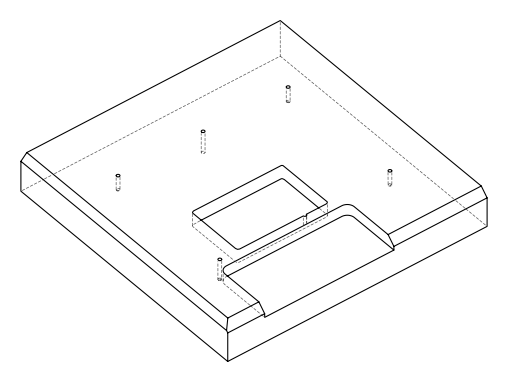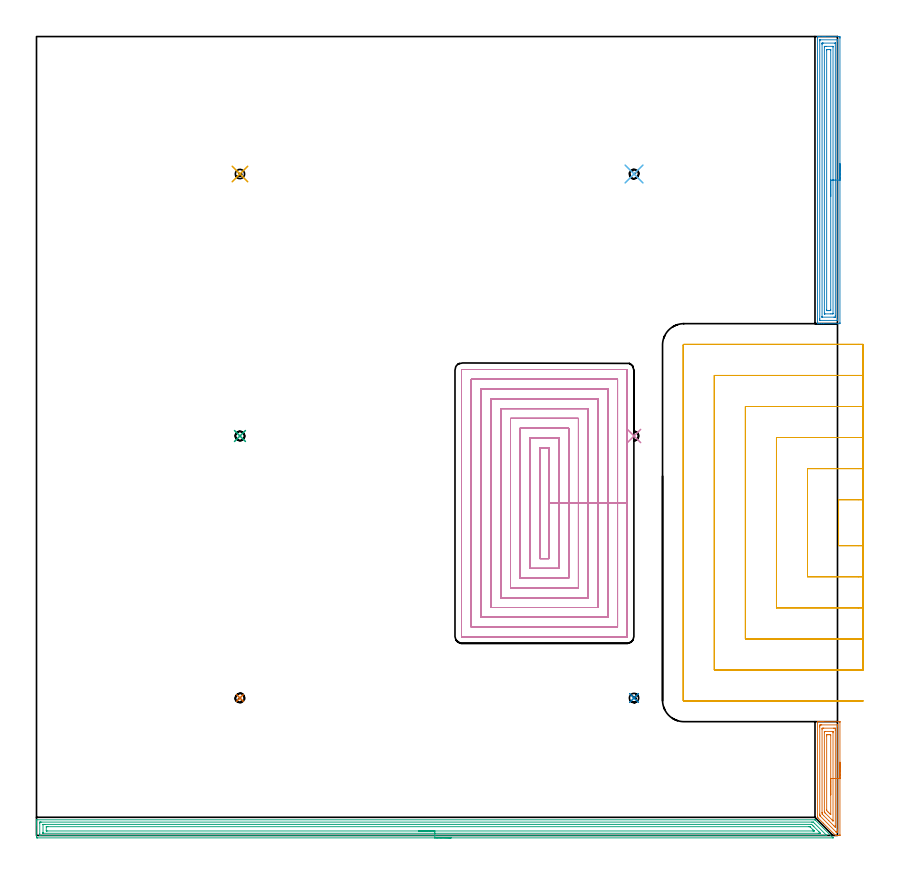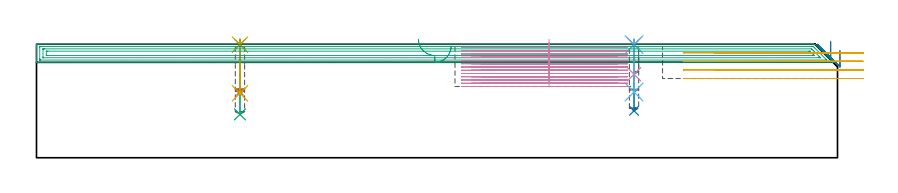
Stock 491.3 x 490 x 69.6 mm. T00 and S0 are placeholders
(PLAN: 17 operations, 4 tool changes, 130.9 min)
(1 SPOT_DRILL | STEP1POCKET | NXT0321_9005460120000 | 0.03 min | 0 mm3)
(2 SPOT_DRILL_1 | STEP1POCKET_1 | NXT0321_9005460120000 | 0.03 min | 0 mm3)
(3 SPOT_DRILL_2 | STEP1POCKET_2 | NXT0321_9005460120000 | 0.03 min | 0 mm3)
(4 SPOT_DRILL_3 | STEP1POCKET_3 | NXT0321_9005460120000 | 0.03 min | 0 mm3)
(5 SPOT_DRILL_4 | STEP1POCKET_4 | NXT0321_9005460120000 | 0.03 min | 0 mm3)
(6 SPOT_DRILL_5 | STEP1POCKET_5 | NXT0321_9005460120000 | 0.03 min | 0 mm3)
(7 DRILL_BLIND_HOLE_INTO_CENTER | STEP1POCKET | UGT0301_180 | 0.13 min | 701 mm3)
(8 DRILL_BLIND_HOLE_INTO_CENTER_1 | STEP1POCKET_1 | UGT0301_180 | 0.17 min | 991 mm3)
(9 DRILL_BLIND_HOLE_INTO_CENTER_2 | STEP1POCKET_2 | UGT0301_180 | 0.18 min | 1041 mm3)
(10 DRILL_BLIND_HOLE_INTO_CENTER_3 | STEP1POCKET_3 | UGT0301_180 | 0.08 min | 430 mm3)
(11 DRILL_BLIND_HOLE_INTO_CENTER_4 | STEP1POCKET_4 | UGT0301_180 | 0.13 min | 724 mm3)
(12 DRILL_BLIND_HOLE_INTO_CENTER_5 | STEP1POCKET_5 | UGT0301_180 | 0.13 min | 704 mm3)
(13 AREA_MILL | FG_CHAMFER_SURFACE | UGT0205_001 | 2.92 min | 7311 mm3)
(14 AREA_MILL_1 | FG_CHAMFER_SURFACE_1 | UGT0205_001 | 7.34 min | 17433 mm3)
(15 AREA_MILL_2 | FG_CHAMFER_SURFACE_2 | UGT0205_001 | 15.74 min | 29643 mm3)
(16 MILL_RECTANGULAR_POCKET | POCKET_RECTANGULAR_STRAIGHT | NXT0201_009 | Follow Part, ap 2, ae 75% | 81.75 min | 488132 mm3)
(17 MILL_SLOT | SLOT_PARTIAL_RECTANGULAR | UGT0201_109 | Follow Part, ap 6.35, ae 75% | 22.15 min | 547199 mm3)
(TOOL NXT0321_9005460120000 | NC Spot Drill, 142deg, 12mm, Carbide, Uncoated | D12 PA142 FL30 Z2)
(TOOL UGT0301_180 | Twist Drill 5.7 mm | D5.7 PA118 FL55 Z2)
(TOOL UGT0205_001 | Chamfer Mill 20 x 3 x 45 deg. | D20 FL50 Z2)
(TOOL NXT0201_009 | ENDMILL 8mm [2P460-0800-NA 1630] | D8 FL26 Z6)
(TOOL UGT0201_109 | End Mill 25.4 mm | D25.4 FL25 Z2)
(OP 1 SPOT_DRILL)
G17 G21 G94 G90
T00 M6
G54
G17 G0 G90 X124.8 Y84.3 S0 M3
G43 Z79.6 H0
G94 G81 G98 Z69.355 F250. R72.6
G80
M5
M2
(OP 2 SPOT_DRILL_1)
G17 G21 G94 G90
T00 M6
G54
G17 G0 G90 X366.5 Y84.3 S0 M3
G43 Z79.6 H0
G94 G81 G98 Z69.355 F250. R72.6
G80
M5
M2
(OP 3 SPOT_DRILL_2)
G17 G21 G94 G90
T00 M6
G54
G17 G0 G90 X124.8 Y245. S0 M3
G43 Z79.6 H0
G94 G81 G98 Z69.355 F250. R72.6
G80
M5
M2
(OP 4 SPOT_DRILL_3)
G17 G21 G94 G90
T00 M6
G54
G17 G0 G90 X366.5 Y245. S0 M3
G43 Z79.6 H0
G94 G81 G98 Z69.355 F250. R72.6
G80
M5
M2
(OP 5 SPOT_DRILL_4)
G17 G21 G94 G90
T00 M6
G54
G17 G0 G90 X124.8 Y405.7 S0 M3
G43 Z79.6 H0
G94 G81 G98 Z69.355 F250. R72.6
G80
M5
M2
(OP 6 SPOT_DRILL_5)
G17 G21 G94 G90
T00 M6
G54
G17 G0 G90 X366.5 Y405.7 S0 M3
G43 Z79.6 H0
G94 G81 G98 Z69.355 F250. R72.6
G80
M5
M2
(OP 7 DRILL_BLIND_HOLE_INTO_CENTER)
G17 G21 G94 G90
T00 M6
G54
G17 G0 G90 X124.8 Y84.3 S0 M3
G43 Z79.6 H0
G94 G81 G98 Z40.4 F250. R71.6
G80
M5
M2
(OP 8 DRILL_BLIND_HOLE_INTO_CENTER_1)
G17 G21 G94 G90
T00 M6
G54
G17 G0 G90 X366.5 Y84.3 S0 M3
G43 Z79.6 H0
G94 G81 G98 Z28.8 F250. R71.6
G80
M5
M2
(OP 9 DRILL_BLIND_HOLE_INTO_CENTER_2)
G17 G21 G94 G90
T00 M6
G54
G17 G0 G90 X124.8 Y245. S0 M3
G43 Z79.6 H0
G94 G81 G98 Z26.6 F250. R71.6
G80
M5
M2
(OP 10 DRILL_BLIND_HOLE_INTO_CENTER_3)
G17 G21 G94 G90
T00 M6
G54
G17 G0 G90 X366.5 Y245. S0 M3
G43 Z79.6 H0
G94 G81 G98 Z51.2 F250. R71.6
G80
M5
M2
(OP 11 DRILL_BLIND_HOLE_INTO_CENTER_4)
G17 G21 G94 G90
T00 M6
G54
G17 G0 G90 X124.8 Y405.7 S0 M3
G43 Z79.6 H0
G94 G81 G98 Z39.5 F250. R71.6
G80
M5
M2
(OP 12 DRILL_BLIND_HOLE_INTO_CENTER_5)
G17 G21 G94 G90
T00 M6
G54
G17 G0 G90 X366.5 Y405.7 S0 M3
G43 Z79.6 H0
G94 G81 G98 Z40.3 F250. R71.6
G80
M5
M2
(OP 13 AREA_MILL)
G17 G21 G94 G90
T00 M6
G54
G17 G0 G90 X492.8 Y44.9 S1061 M3
G43 Z79.6 H0
Z65.8
G94 G1 Y44.862 Z64.928 F250.
Y44.748 Z64.064
Y44.559 Z63.212
Y44.297 Z62.38
Y43.963 Z61.574
Y43.56 Z60.8
Y43.092 Z60.064
Y42.56 Z59.372
Y41.971 Z58.729
Y41.328 Z58.14
Y40.636 Z57.608
Y39.9 Z57.14
Y39.126 Z56.737
Y38.32 Z56.403
Y37.488 Z56.141
Y36.636 Z55.952
Y35.772 Z55.838
Y34.9 Z55.8
Y0.412
X492.796 Y0.143 Z55.804
X492.791 Y0.003 Z55.806
X492.733 Y0.001 Z55.864
X491.58 Y0. Z57.015
X491.021 Z57.578
X490.47 Z58.129
X490.391 Z58.206
X490.187 Z58.405
X490.11 Y0.001 Z58.48
X490.097 Y0.007 Z58.493
X490.078 Y0.017 Z58.512
X489.998 Y0.1 Z58.598
X489.956 Y0.143 Z58.641
X482.579 Y7.52 Z66.02
X479.346 Y10.753 Z69.252
X479.165 Y10.935 Z69.435
X479.005 Y11.093 Z69.591
X479. Y11.283 Z69.6
Y69.658
X479.002 Y69.79 Z69.588
X479.108 Y69.797 Z69.484
X479.221 Y69.8 Z69.378
X479.905 Z68.694
X480.534 Z68.065
X481.094 Z67.502
X481.373 Z67.224
X481.967 Z66.629
X482.247 Z66.35
X482.841 Z65.753
X492.454 Z56.143
X492.756 Y69.796 Z55.841
X492.792 Y69.79 Z55.805
X492.799 Y69.752 Z55.799
X492.8 Y69.212 Z55.8
Y34.9
X491.386 Z57.214
Y3.262
X491.385 Y2.57 Z57.215
X491.383 Y2.371 Z57.217
X491.379 Y2.034 Z57.221
X491.061 Y2.009 Z57.539
X490.706 Y2.008 Z57.894
X490.586 Y2.01 Z58.014
X490.546 Y2.015 Z58.054
X490.513 Y2.044 Z58.087
X490.447 Y2.107 Z58.153
X490.179 Y2.371 Z58.421
X480.738 Y11.812 Z67.862
X480.559 Y11.994 Z68.041
X480.47 Y12.088 Z68.13
X480.428 Y12.134 Z68.172
X480.421 Y12.174 Z68.179
X480.415 Y12.866 Z68.185
Y13.065
X480.414 Y66.538 Z68.186
X480.415 Y67.23 Z68.185
X480.417 Y67.429 Z68.183
X480.421 Y67.766 Z68.179
X480.739 Y67.791 Z67.861
X481.094 Y67.796 Z67.506
X481.604 Y67.8 Z66.996
X491.218 Y67.799 Z57.382
X491.341 Y67.796 Z57.259
X491.363 Y67.793 Z57.237
X491.379 Y67.788 Z57.221
X491.38 Y67.762 Z57.22
X491.384 Y67.63 Z57.216
X491.385 Y67.429 Z57.215
X491.386 Y66.737 Z57.214
Y34.9
X489.972 Z58.628
X489.971 Y5.794 Z58.629
X489.969 Y5.044 Z58.631
X489.959 Z58.641
X489.833 Y5.168 Z58.767
X489.064 Y5.935 Z59.536
X485.952 Y9.047 Z62.648
X482.841 Y12.158 Z65.759
X481.967 Y13.034 Z66.633
X481.939 Y13.065 Z66.661
X481.836 Y13.2 Z66.764
X481.83 Y13.956 Z66.77
X481.829 Y14.098 Z66.771
Y64.897
X481.834 Y65.647 Z66.766
X481.836 Y65.781 Z66.764
X481.967 Y65.79 Z66.633
X482.692 Y65.799 Z65.908
X482.841 Y65.8 Z65.759
X488.959 Z59.641
X489.685 Y65.797 Z58.915
X489.833 Y65.79 Z58.767
X489.965 Y65.782 Z58.635
X489.968 Y65.647 Z58.632
X489.97 Y65.507 Z58.63
X489.971 Y64.756 Z58.629
X489.972 Y64.614 Z58.628
Y34.9
X488.557 Z60.043
Y9.019
X488.556 Y8.95 Z60.044
X488.555 Y8.909 Z60.045
X488.535 Y8.923 Z60.065
X488.466 Y8.987 Z60.134
X488.216 Y9.233 Z60.384
X488.085 Y9.364 Z60.515
X483.715 Y13.734 Z64.885
X483.495 Y13.956 Z65.105
X483.265 Y14.196 Z65.335
X483.249 Y14.231 Z65.351
X483.247 Y14.258 Z65.353
X483.244 Y14.318 Z65.356
X483.243 Y14.438 Z65.357
Y63.455
X483.245 Y63.616 Z65.355
X483.248 Y63.744 Z65.352
X483.249 Y63.779 Z65.351
X483.262 Y63.79 Z65.338
X483.779 Y63.8 Z64.821
X488.149 Y63.799 Z60.451
X488.481 Y63.79 Z60.119
X488.551 Y63.783 Z60.049
X488.554 Y63.735 Z60.046
X488.555 Y63.684 Z60.045
X488.557 Y63.383 Z60.043
Y62.973
Y34.9
X487.143 Z61.457
X487.142 Y13.135 Z61.458
Y13.065
X487.136 Y12.774 Z61.464
X487.042 Y12.864 Z61.558
X486.835 Y13.065 Z61.765
X486.337 Y13.561 Z62.263
X485.942 Y13.956 Z62.658
X485.463 Y14.437 Z63.137
X485.059 Y14.848 Z63.541
X484.664 Y15.264 Z63.936
X484.658 Y15.669 Z63.942
X484.657 Y15.739 Z63.943
Y61.121
X484.658 Y61.191 Z63.942
X484.664 Y61.601 Z63.936
X484.673 Y61.79 Z63.927
X484.87 Y61.796 Z63.73
X485.463 Y61.799 Z63.137
X485.74 Y61.8 Z62.86
X486.337 Y61.799 Z62.263
X486.615 Y61.798 Z61.985
X487.041 Y61.79 Z61.559
X487.136 Y61.783 Z61.464
X487.143 Y61.191 Z61.457
Y34.9
Y34.028 Z61.495
Y33.164 Z61.609
Y32.312 Z61.798
Y31.48 Z62.06
Y30.674 Z62.394
Y29.9 Z62.797
Y29.164 Z63.265
Y28.472 Z63.796
Y27.829 Z64.386
Y27.24 Z65.029
Y26.708 Z65.721
Y26.24 Z66.457
Y25.837 Z67.231
Y25.503 Z68.037
Y25.241 Z68.869
Y25.052 Z69.72
Y24.938 Z70.585
Y24.9 Z71.457
G0 Z79.6
M5
M2
(OP 14 AREA_MILL_1)
G17 G21 G94 G90
T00 M6
G54
G17 G0 G90 X492.8 Y411.95 S1061 M3
G43 Z79.6 H0
Z65.8
G94 G1 Y411.912 Z64.928 F250.
Y411.798 Z64.063
Y411.609 Z63.212
Y411.347 Z62.38
Y411.013 Z61.574
Y410.61 Z60.8
Y410.142 Z60.064
Y409.61 Z59.372
Y409.021 Z58.729
Y408.378 Z58.14
Y407.686 Z57.608
Y406.95 Z57.14
Y406.176 Z56.737
Y405.37 Z56.403
Y404.538 Z56.141
Y403.686 Z55.952
Y402.822 Z55.838
Y401.95 Z55.8
Y314.503
X492.798 Y314.153 Z55.801
X492.793 Y313.91 Z55.804
X492.454 Y313.9 Z56.143
X482.841 Z65.753
X481.402 Z67.195
X480.22 Z68.375
X479.244 Z69.355
X479.121 Z69.471
X479.055 Y313.903 Z69.536
X479.003 Y313.91 Z69.588
X479. Y314.057 Z69.6
Y489.843
X479.003 Y489.99 Z69.588
X479.12 Y489.998 Z69.472
X479.244 Y490. Z69.355
X479.603 Z68.996
X480.22 Z68.375
X482.276 Z66.322
X483.598 Z64.998
X491.863 Z56.734
X492.454 Y489.996 Z56.143
X492.793 Y489.99 Z55.804
X492.798 Y489.747 Z55.801
X492.8 Y489.397 Z55.8
Y489.044
Y401.95
X491.386 Z57.214
X491.385 Y316.487 Z57.215
X491.384 Y316.288 Z57.216
X491.379 Y315.942 Z57.221
X491.376 Y315.91 Z57.224
X491.314 Y315.906 Z57.286
X491.213 Y315.902 Z57.387
X491.086 Y315.9 Z57.514
X480.599 Y315.901 Z68.001
X480.462 Y315.906 Z68.138
X480.436 Y315.91 Z68.164
X480.421 Y315.917 Z68.179
X480.419 Y315.946 Z68.181
X480.416 Y316.088 Z68.184
X480.415 Y316.288 Z68.185
X480.414 Y316.982 Z68.186
X480.415 Y487.413 Z68.185
X480.417 Y487.612 Z68.183
X480.421 Y487.958 Z68.179
X480.424 Y487.99 Z68.176
X480.486 Y487.994 Z68.114
X480.587 Y487.998 Z68.013
X480.714 Y488. Z67.886
X491.201 Y487.999 Z57.399
X491.338 Y487.994 Z57.262
X491.364 Y487.99 Z57.236
X491.379 Y487.983 Z57.221
X491.381 Y487.954 Z57.219
X491.384 Y487.812 Z57.216
X491.385 Y487.612 Z57.215
X491.386 Y486.918 Z57.214
Y401.95
X489.972 Z58.628
X489.971 Y318.823 Z58.629
X489.968 Y318.073 Z58.632
X489.966 Y317.937 Z58.634
X489.955 Y317.91 Z58.645
X489.917 Y317.906 Z58.683
X489.833 Y317.903 Z58.767
X489.128 Y317.9 Z59.472
X481.967 Z66.633
X481.911 Y317.902 Z66.689
X481.866 Y317.905 Z66.734
X481.841 Y317.909 Z66.759
X481.835 Y317.933 Z66.765
X481.831 Y318.073 Z66.769
X481.829 Y318.214 Z66.771
Y485.077
X481.833 Y485.827 Z66.767
X481.834 Y485.963 Z66.766
X481.845 Y485.99 Z66.755
X481.883 Y485.994 Z66.717
X481.967 Y485.997 Z66.633
X482.672 Y486. Z65.928
X489.833 Z58.767
X489.889 Y485.998 Z58.711
X489.934 Y485.995 Z58.666
X489.959 Y485.991 Z58.641
X489.965 Y485.967 Z58.635
X489.969 Y485.827 Z58.631
X489.971 Y485.686 Z58.629
X489.972 Y401.95 Z58.628
X488.557 Z60.043
Y320.268
X488.554 Y320.106 Z60.046
X488.55 Y319.978 Z60.05
X488.546 Y319.91 Z60.054
X488.043 Y319.9 Z60.557
X487.211 Z61.389
X483.673 Z64.927
X483.308 Y319.905 Z65.292
X483.263 Y319.909 Z65.337
X483.249 Y319.913 Z65.351
X483.247 Y319.926 Z65.353
X483.244 Y319.978 Z65.356
X483.243 Y320.028 Z65.357
Y320.34
X483.244 Y483.632 Z65.356
X483.246 Y483.794 Z65.354
X483.25 Y483.922 Z65.35
X483.254 Y483.99 Z65.346
X483.757 Y484. Z64.843
X484.589 Z64.011
X488.127 Z60.473
X488.492 Y483.995 Z60.108
X488.537 Y483.991 Z60.063
X488.551 Y483.987 Z60.049
X488.553 Y483.974 Z60.047
X488.556 Y483.922 Z60.044
X488.557 Y483.872 Z60.043
Y483.56
Y401.95
X487.143 Z61.457
Y322.534
X487.139 Y322.123 Z61.461
X487.136 Y321.926 Z61.464
X486.949 Y321.909 Z61.651
X486.337 Y321.902 Z62.263
X486.084 Y321.9 Z62.516
X485.21 Z63.39
X484.754 Y321.901 Z63.846
X484.707 Y321.903 Z63.893
X484.674 Y321.908 Z63.926
X484.664 Y321.913 Z63.936
X484.662 Y321.929 Z63.938
X484.658 Y322.107 Z63.942
X484.657 Y322.465 Z63.943
Y481.366
X484.661 Y481.777 Z63.939
X484.664 Y481.974 Z63.936
X484.851 Y481.991 Z63.749
X485.463 Y481.998 Z63.137
X485.716 Y482. Z62.884
X486.59 Z62.01
X487.046 Y481.999 Z61.554
X487.093 Y481.997 Z61.507
X487.126 Y481.992 Z61.474
X487.136 Y481.987 Z61.464
X487.138 Y481.971 Z61.462
X487.142 Y481.793 Z61.458
X487.143 Y481.435 Z61.457
Y401.95
Y401.078 Z61.495
Y400.214 Z61.609
Y399.362 Z61.798
Y398.53 Z62.06
Y397.724 Z62.394
Y396.95 Z62.797
Y396.214 Z63.265
Y395.522 Z63.796
Y394.879 Z64.386
Y394.29 Z65.029
Y393.758 Z65.721
Y393.29 Z66.457
Y392.887 Z67.231
Y392.553 Z68.037
Y392.291 Z68.869
Y392.102 Z69.72
Y391.988 Z70.585
Y391.95 Z71.457
G0 Z79.6
M5
M2
(OP 15 AREA_MILL_2)
G17 G21 G94 G90
T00 M6
G54
G17 G0 G90 X254.3 Y-1.5 S1061 M3
G43 Z79.6 H0
Z68.5
G94 G1 X254.262 Z67.628 F250.
X254.148 Z66.764
X253.959 Z65.912
X253.697 Z65.08
X253.363 Z64.274
X252.96 Z63.5
X252.491 Z62.764
X251.96 Z62.072
X251.371 Z61.429
X250.728 Z60.84
X250.036 Z60.309
X249.3 Z59.84
X248.526 Z59.437
X247.72 Z59.103
X246.888 Z58.841
X246.036 Z58.652
X245.172 Z58.538
X244.3 Z58.5
X0.725 Y-1.499 Z58.501
X0.63
X0.007 Y-1.492 Z58.506
X0.003 Y-0.869 Z59.129
X0. Y-0.239 Z59.759
Y6.286 Z66.281
Y7.709 Z67.705
Y8.074 Z68.07
Y8.806 Z68.805
Y9.084 Z69.084
X0.007 Y9.528 Z69.519
X0.01 Y9.597 Z69.589
X0.183 Y9.6 Z69.6
X477.24
X477.505 Y9.594 Z69.592
X477.624 Y9.476 Z69.475
X477.684 Y9.416 Z69.416
X488.268 Y-1.168 Z58.831
X488.417 Y-1.316 Z58.681
X488.566 Y-1.47 Z58.528
X488.583 Y-1.494 Z58.504
X488.566 Y-1.499 Z58.499
X244.3 Y-1.5 Z58.5
Y-0.086 Z59.914
X2.307 Y-0.085 Z59.915
X2.084 Y-0.081 Z59.919
X2.025 Y-0.079 Z59.921
X2.01 Y-0.068 Z59.932
X2.005 Y-0.034 Z59.966
X2.002 Y0.026 Z60.026
X2. Y0.444 Z60.444
Y0.92 Z60.92
X2.001 Y7.598 Z67.598
X2.007 Y8.074 Z68.074
X2.01 Y8.172 Z68.172
X2.196 Y8.181 Z68.181
X2.308 Y8.184 Z68.184
X2.418 Y8.185 Z68.185
X3.201 Y8.186 Z68.186
X475.451
X476.235 Y8.184 Z68.184
X476.345 Y8.182 Z68.182
X476.452 Y8.179 Z68.179
X476.564 Y8.074 Z68.074
X477.24 Y7.41 Z67.41
X484.393 Y0.257 Z60.257
X484.622 Y0.026 Z60.026
X484.696 Y-0.054 Z59.946
X484.714 Y-0.075 Z59.925
X484.688 Y-0.079 Z59.921
X484.616 Y-0.083 Z59.917
X484.504 Y-0.085 Z59.915
X244.3 Y-0.086 Z59.914
Y1.328 Z61.328
X4.207 Y1.329 Z61.329
X4.045 Y1.331 Z61.331
X4.018 Y1.332 Z61.332
X4.011 Y1.334 Z61.334
X4.008 Y1.36 Z61.36
X4.003 Y1.47 Z61.47
X4.001 Y1.607 Z61.607
X4. Y1.814 Z61.814
X4.001 Y6.491 Z66.491
X4.007 Y6.699 Z66.699
X4.01 Y6.755 Z66.755
X4.028 Y6.765 Z66.765
X4.086 Y6.767 Z66.767
X4.207 Y6.769 Z66.769
X4.616 Y6.771 Z66.771
X5.101
X475.208
X475.33 Y6.77 Z66.77
X475.39 Y6.767 Z66.767
X475.416 Y6.765 Z66.765
X475.451 Y6.74 Z66.74
X475.913 Y6.286 Z66.286
X476.345 Y5.855 Z65.855
X476.81 Y5.391 Z65.391
X479.922 Y2.279 Z62.279
X480.386 Y1.814 Z61.814
X480.816 Y1.379 Z61.379
X480.853 Y1.336 Z61.336
X480.816 Y1.335 Z61.335
X480.406 Y1.331 Z61.331
X479.922 Y1.329 Z61.329
X479.514 Y1.328 Z61.328
X244.3
Y2.743 Z62.743
X6.855
X6.028 Y2.749 Z62.749
X6.011
X6.008 Y2.77 Z62.77
X6.003 Y2.824 Z62.824
X6.001 Y2.935 Z62.935
Y5.164 Z65.164
X6.004 Y5.275 Z65.275
X6.008 Y5.33 Z65.33
X6.011 Y5.35 Z65.35
X6.034 Y5.352 Z65.352
X6.889 Y5.357 Z65.357
X6.924
X473.697
X474.127 Y5.354 Z65.354
X474.341 Y5.35 Z65.35
X474.391 Y5.349 Z65.349
X474.453 Y5.292 Z65.292
X474.557 Y5.192 Z65.192
X476.345 Y3.406 Z63.406
X476.902 Y2.842 Z62.842
X476.961 Y2.78 Z62.78
X476.987 Y2.749 Z62.749
X476.953 Y2.748 Z62.748
X476.751 Y2.745 Z62.745
X476.345 Y2.743 Z62.743
X476.311
X244.3
X243.428 Z62.781
X242.563 Z62.895
X241.712 Z63.083
X240.88 Z63.346
X240.074 Z63.68
X239.3 Z64.082
X238.564 Z64.551
X237.872 Z65.082
X237.229 Z65.672
X236.64 Z66.315
X236.108 Z67.007
X235.64 Z67.743
X235.237 Z68.516
X234.903 Z69.322
X234.641 Z70.154
X234.452 Z71.006
X234.338 Z71.871
X234.3 Z72.743
G0 Z79.6
M5
M2
(OP 16 MILL_RECTANGULAR_POCKET)
G17 G21 G94 G90
T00 M6
G54
G17 G0 G90 X314.4 Y185.168 S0 M3
G43 Z79.6 H1
Z72.6
G94 G1 Y203.8 Z67.608 F250.
Y237.8 F500.
X308.7
Y169.8
X314.4
Y203.8
X320.4
Y243.8
X302.7
Y163.8
X320.4
Y203.8
X326.4
Y249.8
X296.7
Y157.8
X326.4
Y203.8
X332.4
Y255.8
X290.7
Y151.8
X332.4
Y203.8
X338.4
Y261.8
X284.7
Y145.8
X338.4
Y203.8
X344.4
Y267.8
X278.7
Y139.8
X344.4
Y203.8
X350.4
Y273.8
X272.7
Y133.8
X350.4
Y203.8
X356.4
Y279.8
X266.7
Y127.8
X356.4
Y203.8
X362.4
Y285.5
G3 X362.1 Y285.8 R0.3
G1 X261.
G3 X260.7 Y285.5 R0.3
G1 Y122.1
G3 X261. Y121.8 R0.3
G1 X362.1
G3 X362.4 Y122.1 R0.3
G1 Y203.8
Y204.8
G0 X314.4 Y185.168 Z70.608
G1 Y203.8 Z65.615 F250.
Y237.8 F500.
X308.7
Y169.8
X314.4
Y203.8
X320.4
Y243.8
X302.7
Y163.8
X320.4
Y203.8
X326.4
Y249.8
X296.7
Y157.8
X326.4
Y203.8
X332.4
Y255.8
X290.7
Y151.8
X332.4
Y203.8
X338.4
Y261.8
X284.7
Y145.8
X338.4
Y203.8
X344.4
Y267.8
X278.7
Y139.8
X344.4
Y203.8
X350.4
Y273.8
X272.7
Y133.8
X350.4
Y203.8
X356.4
Y279.8
X266.7
Y127.8
X356.4
Y203.8
X362.4
Y285.5
G3 X362.1 Y285.8 R0.3
G1 X261.
G3 X260.7 Y285.5 R0.3
G1 Y122.1
G3 X261. Y121.8 R0.3
G1 X362.1
G3 X362.4 Y122.1 R0.3
G1 Y203.8
Y204.8
G0 X314.4 Y185.168 Z68.615
G1 Y203.8 Z63.623 F250.
Y237.8 F500.
X308.7
Y169.8
X314.4
Y203.8
X320.4
Y243.8
X302.7
Y163.8
X320.4
Y203.8
X326.4
Y249.8
X296.7
Y157.8
X326.4
Y203.8
X332.4
Y255.8
X290.7
Y151.8
X332.4
Y203.8
X338.4
Y261.8
X284.7
Y145.8
X338.4
Y203.8
X344.4
Y267.8
X278.7
Y139.8
X344.4
Y203.8
X350.4
Y273.8
X272.7
Y133.8
X350.4
Y203.8
X356.4
Y279.8
X266.7
Y127.8
X356.4
Y203.8
X362.4
Y285.5
G3 X362.1 Y285.8 R0.3
G1 X261.
G3 X260.7 Y285.5 R0.3
G1 Y122.1
G3 X261. Y121.8 R0.3
G1 X362.1
G3 X362.4 Y122.1 R0.3
G1 Y203.8
Y204.8
G0 X314.4 Y185.168 Z66.623
G1 Y203.8 Z61.631 F250.
Y237.8 F500.
X308.7
Y169.8
X314.4
Y203.8
X320.4
Y243.8
X302.7
Y163.8
X320.4
Y203.8
X326.4
Y249.8
X296.7
Y157.8
X326.4
Y203.8
X332.4
Y255.8
X290.7
Y151.8
X332.4
Y203.8
X338.4
Y261.8
X284.7
Y145.8
X338.4
Y203.8
X344.4
Y267.8
X278.7
Y139.8
X344.4
Y203.8
X350.4
Y273.8
X272.7
Y133.8
X350.4
Y203.8
X356.4
Y279.8
X266.7
Y127.8
X356.4
Y203.8
X362.4
Y285.5
G3 X362.1 Y285.8 R0.3
G1 X261.
G3 X260.7 Y285.5 R0.3
G1 Y122.1
G3 X261. Y121.8 R0.3
G1 X362.1
G3 X362.4 Y122.1 R0.3
G1 Y203.8
Y204.8
G0 X314.4 Y185.168 Z64.631
G1 Y203.8 Z59.638 F250.
Y237.8 F500.
X308.7
Y169.8
X314.4
Y203.8
X320.4
Y243.8
X302.7
Y163.8
X320.4
Y203.8
X326.4
Y249.8
X296.7
Y157.8
X326.4
Y203.8
X332.4
Y255.8
X290.7
Y151.8
X332.4
Y203.8
X338.4
Y261.8
X284.7
Y145.8
X338.4
Y203.8
X344.4
Y267.8
X278.7
Y139.8
X344.4
Y203.8
X350.4
Y273.8
X272.7
Y133.8
X350.4
Y203.8
X356.4
Y279.8
X266.7
Y127.8
X356.4
Y203.8
X362.4
Y285.5
G3 X362.1 Y285.8 R0.3
G1 X261.
G3 X260.7 Y285.5 R0.3
G1 Y122.1
G3 X261. Y121.8 R0.3
G1 X362.1
G3 X362.4 Y122.1 R0.3
G1 Y203.8
Y204.8
G0 X314.4 Y185.168 Z62.638
G1 Y203.8 Z57.646 F250.
Y237.8 F500.
X308.7
Y169.8
X314.4
Y203.8
X320.4
Y243.8
X302.7
Y163.8
X320.4
Y203.8
X326.4
Y249.8
X296.7
Y157.8
X326.4
Y203.8
X332.4
Y255.8
X290.7
Y151.8
X332.4
Y203.8
X338.4
Y261.8
X284.7
Y145.8
X338.4
Y203.8
X344.4
Y267.8
X278.7
Y139.8
X344.4
Y203.8
X350.4
Y273.8
X272.7
Y133.8
X350.4
Y203.8
X356.4
Y279.8
X266.7
Y127.8
X356.4
Y203.8
X362.4
Y285.5
G3 X362.1 Y285.8 R0.3
G1 X261.
G3 X260.7 Y285.5 R0.3
G1 Y122.1
G3 X261. Y121.8 R0.3
G1 X362.1
G3 X362.4 Y122.1 R0.3
G1 Y203.8
Y204.8
G0 X314.4 Y185.168 Z60.646
G1 Y203.8 Z55.654 F250.
Y237.8 F500.
X308.7
Y169.8
X314.4
Y203.8
X320.4
Y243.8
X302.7
Y163.8
X320.4
Y203.8
X326.4
Y249.8
X296.7
Y157.8
X326.4
Y203.8
X332.4
Y255.8
X290.7
Y151.8
X332.4
Y203.8
X338.4
Y261.8
X284.7
Y145.8
X338.4
Y203.8
X344.4
Y267.8
X278.7
Y139.8
X344.4
Y203.8
X350.4
Y273.8
X272.7
Y133.8
X350.4
Y203.8
X356.4
Y279.8
X266.7
Y127.8
X356.4
Y203.8
X362.4
Y285.5
G3 X362.1 Y285.8 R0.3
G1 X261.
G3 X260.7 Y285.5 R0.3
G1 Y122.1
G3 X261. Y121.8 R0.3
G1 X362.1
G3 X362.4 Y122.1 R0.3
G1 Y203.8
Y204.8
G0 X314.4 Y185.168 Z58.654
G1 Y203.8 Z53.662 F250.
Y237.8 F500.
X308.7
Y169.8
X314.4
Y203.8
X320.4
Y243.8
X302.7
Y163.8
X320.4
Y203.8
X326.4
Y249.8
X296.7
Y157.8
X326.4
Y203.8
X332.4
Y255.8
X290.7
Y151.8
X332.4
Y203.8
X338.4
Y261.8
X284.7
Y145.8
X338.4
Y203.8
X344.4
Y267.8
X278.7
Y139.8
X344.4
Y203.8
X350.4
Y273.8
X272.7
Y133.8
X350.4
Y203.8
X356.4
Y279.8
X266.7
Y127.8
X356.4
Y203.8
X362.4
Y285.5
G3 X362.1 Y285.8 R0.3
G1 X261.
G3 X260.7 Y285.5 R0.3
G1 Y122.1
G3 X261. Y121.8 R0.3
G1 X362.1
G3 X362.4 Y122.1 R0.3
G1 Y203.8
Y204.8
G0 X314.4 Y185.168 Z56.662
G1 Y203.8 Z51.669 F250.
Y237.8 F500.
X308.7
Y169.8
X314.4
Y203.8
X320.4
Y243.8
X302.7
Y163.8
X320.4
Y203.8
X326.4
Y249.8
X296.7
Y157.8
X326.4
Y203.8
X332.4
Y255.8
X290.7
Y151.8
X332.4
Y203.8
X338.4
Y261.8
X284.7
Y145.8
X338.4
Y203.8
X344.4
Y267.8
X278.7
Y139.8
X344.4
Y203.8
X350.4
Y273.8
X272.7
Y133.8
X350.4
Y203.8
X356.4
Y279.8
X266.7
Y127.8
X356.4
Y203.8
X362.4
Y285.5
G3 X362.1 Y285.8 R0.3
G1 X261.
G3 X260.7 Y285.5 R0.3
G1 Y122.1
G3 X261. Y121.8 R0.3
G1 X362.1
G3 X362.4 Y122.1 R0.3
G1 Y203.8
Y204.8
G0 X314.4 Y185.168 Z54.669
G1 Y203.8 Z49.677 F250.
Y237.8 F500.
X308.7
Y169.8
X314.4
Y203.8
X320.4
Y243.8
X302.7
Y163.8
X320.4
Y203.8
X326.4
Y249.8
X296.7
Y157.8
X326.4
Y203.8
X332.4
Y255.8
X290.7
Y151.8
X332.4
Y203.8
X338.4
Y261.8
X284.7
Y145.8
X338.4
Y203.8
X344.4
Y267.8
X278.7
Y139.8
X344.4
Y203.8
X350.4
Y273.8
X272.7
Y133.8
X350.4
Y203.8
X356.4
Y279.8
X266.7
Y127.8
X356.4
Y203.8
X362.4
Y285.5
G3 X362.1 Y285.8 R0.3
G1 X261.
G3 X260.7 Y285.5 R0.3
G1 Y122.1
G3 X261. Y121.8 R0.3
G1 X362.1
G3 X362.4 Y122.1 R0.3
G1 Y203.8
Y204.8
G0 X314.4 Y185.168 Z52.677
G1 Y203.8 Z47.685 F250.
Y237.8 F500.
X308.7
Y169.8
X314.4
Y203.8
X320.4
Y243.8
X302.7
Y163.8
X320.4
Y203.8
X326.4
Y249.8
X296.7
Y157.8
X326.4
Y203.8
X332.4
Y255.8
X290.7
Y151.8
X332.4
Y203.8
X338.4
Y261.8
X284.7
Y145.8
X338.4
Y203.8
X344.4
Y267.8
X278.7
Y139.8
X344.4
Y203.8
X350.4
Y273.8
X272.7
Y133.8
X350.4
Y203.8
X356.4
Y279.8
X266.7
Y127.8
X356.4
Y203.8
X362.4
Y285.5
G3 X362.1 Y285.8 R0.3
G1 X261.
G3 X260.7 Y285.5 R0.3
G1 Y122.1
G3 X261. Y121.8 R0.3
G1 X362.1
G3 X362.4 Y122.1 R0.3
G1 Y203.8
Y204.8
G0 X314.4 Y185.168 Z50.685
G1 Y203.8 Z45.692 F250.
Y237.8 F500.
X308.7
Y169.8
X314.4
Y203.8
X320.4
Y243.8
X302.7
Y163.8
X320.4
Y203.8
X326.4
Y249.8
X296.7
Y157.8
X326.4
Y203.8
X332.4
Y255.8
X290.7
Y151.8
X332.4
Y203.8
X338.4
Y261.8
X284.7
Y145.8
X338.4
Y203.8
X344.4
Y267.8
X278.7
Y139.8
X344.4
Y203.8
X350.4
Y273.8
X272.7
Y133.8
X350.4
Y203.8
X356.4
Y279.8
X266.7
Y127.8
X356.4
Y203.8
X362.4
Y285.5
G3 X362.1 Y285.8 R0.3
G1 X261.
G3 X260.7 Y285.5 R0.3
G1 Y122.1
G3 X261. Y121.8 R0.3
G1 X362.1
G3 X362.4 Y122.1 R0.3
G1 Y203.8
Y204.8
G0 X314.4 Y185.168 Z48.692
G1 Y203.8 Z43.7 F250.
Y237.8 F500.
X308.7
Y169.8
X314.4
Y203.8
X320.4
Y243.8
X302.7
Y163.8
X320.4
Y203.8
X326.4
Y249.8
X296.7
Y157.8
X326.4
Y203.8
X332.4
Y255.8
X290.7
Y151.8
X332.4
Y203.8
X338.4
Y261.8
X284.7
Y145.8
X338.4
Y203.8
X344.4
Y267.8
X278.7
Y139.8
X344.4
Y203.8
X350.4
Y273.8
X272.7
Y133.8
X350.4
Y203.8
X356.4
Y279.8
X266.7
Y127.8
X356.4
Y203.8
X362.4
Y285.5
G3 X362.1 Y285.8 R0.3
G1 X261.
G3 X260.7 Y285.5 R0.3
G1 Y122.1
G3 X261. Y121.8 R0.3
G1 X362.1
G3 X362.4 Y122.1 R0.3
G1 Y203.8
Y204.8
G0 Z79.6
M5
M2
(OP 17 MILL_SLOT)
G17 G21 G94 G90
T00 M6
G54
G17 G0 G90 X507. Y205.95 S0 M3
G43 Z79.6 H0
Z64.35
G94 G1 X504. F250.
X491.95 F500.
Y177.75
X504.
X507. F250.
Y225.
X504.
X472.9 F500.
Y158.7
X504.
X507. F250.
Y244.05
X504.
X453.85 F500.
Y139.65
X504.
X507. F250.
Y263.1
X504.
X434.8 F500.
Y120.6
X504.
X507. F250.
Y282.15
X504.
X415.75 F500.
Y101.55
X504.
X507. F250.
Y301.2
X504.
X397.1 F500.
G3 X396.7 Y300.8 R0.4
G1 Y82.9
G3 X397.1 Y82.5 R0.4
G1 X504.
X507. F250.
G0 Y205.95 Z59.1
G1 X504.
X491.95 F500.
Y177.75
X504.
X507. F250.
Y225.
X504.
X472.9 F500.
Y158.7
X504.
X507. F250.
Y244.05
X504.
X453.85 F500.
Y139.65
X504.
X507. F250.
Y263.1
X504.
X434.8 F500.
Y120.6
X504.
X507. F250.
Y282.15
X504.
X415.75 F500.
Y101.55
X504.
X507. F250.
Y301.2
X504.
X397.1 F500.
G3 X396.7 Y300.8 R0.4
G1 Y82.9
G3 X397.1 Y82.5 R0.4
G1 X504.
X507. F250.
G0 Y205.95 Z53.85
G1 X504.
X491.95 F500.
Y177.75
X504.
X507. F250.
Y225.
X504.
X472.9 F500.
Y158.7
X504.
X507. F250.
Y244.05
X504.
X453.85 F500.
Y139.65
X504.
X507. F250.
Y263.1
X504.
X434.8 F500.
Y120.6
X504.
X507. F250.
Y282.15
X504.
X415.75 F500.
Y101.55
X504.
X507. F250.
Y301.2
X504.
X397.1 F500.
G3 X396.7 Y300.8 R0.4
G1 Y82.9
G3 X397.1 Y82.5 R0.4
G1 X504.
X507. F250.
G0 Y205.95 Z48.6
G1 X504.
X491.95 F500.
Y177.75
X504.
X507. F250.
Y225.
X504.
X472.9 F500.
Y158.7
X504.
X507. F250.
Y244.05
X504.
X453.85 F500.
Y139.65
X504.
X507. F250.
Y263.1
X504.
X434.8 F500.
Y120.6
X504.
X507. F250.
Y282.15
X504.
X415.75 F500.
Y101.55
X504.
X507. F250.
Y301.2
X504.
X397.1 F500.
G3 X396.7 Y300.8 R0.4
G1 Y82.9
G3 X397.1 Y82.5 R0.4
G1 X504.
X507. F250.
G0 Z79.6
M5
M2
